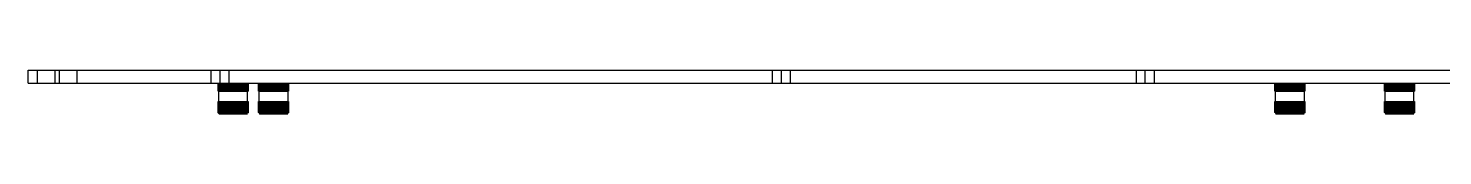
# Model space of a CAD drawing. Header units: millimetres. Extents: x 0 to 1189, y 0 to 841.
# Drawn here: x 379.4 to 540.7, y 615.2 to 620.2 of the extents above; entities that cross this region are included whole.
import ezdxf

# ---------------------------------------------------------------- set-up
doc = ezdxf.new("R2010")
doc.units = ezdxf.units.MM
doc.header["$LTSCALE"] = 65.395
doc.layers.get('0').update_dxf_attribs({"linetype": 'CONTINUOUS'})

msp = doc.modelspace()

# ---------------------------------------------------------------- linework, layer by layer
at = {"color": 7, "linetype": 'Continuous'}
for p, q in [((379.43, 618.7), (379.43, 620.2)), ((379.43, 620.2), (698.11, 620.2)), ((380.43, 620.2), (380.43, 618.7)), ((382.48, 618.7), (382.48, 620.2)), ((382.98, 618.7), (382.98, 620.2)), ((384.98, 620.2), (384.98, 618.7)), ((400.29, 618.7), (400.29, 620.2)), ((401.29, 618.7), (401.29, 620.2)), ((402.29, 620.2), (402.29, 618.7)), ((464.29, 618.7), (464.29, 620.2)), ((465.29, 620.2), (465.29, 618.7)), ((466.29, 620.2), (466.29, 618.7)), ((505.79, 618.7), (505.79, 620.2)), ((506.79, 618.7), (506.79, 620.2)), ((507.79, 620.2), (507.79, 618.7)), ((379.43, 618.7), (698.11, 618.7)), ((401.06, 617.8), (401.06, 618.7)), ((401.06, 617.8), (401.07, 617.8)), ((401.1, 617.8), (401.1, 618.7)), ((401.1, 617.8), (404.48, 617.8)), ((401.15, 615.35), (401.15, 618.7)), ((401.16, 618.7), (401.16, 617.8)), ((401.22, 617.8), (401.22, 618.7)), ((401.24, 618.7), (401.24, 617.8)), ((401.31, 617.8), (401.31, 618.7)), ((401.33, 618.7), (401.33, 617.8)), ((401.42, 617.8), (401.42, 618.7)), ((401.44, 618.7), (401.44, 617.8)), ((401.54, 617.8), (401.54, 618.7)), ((401.57, 618.7), (401.57, 617.8)), ((401.68, 617.8), (401.68, 618.7)), ((401.7, 618.7), (401.7, 617.8)), ((401.82, 617.8), (401.82, 618.7)), ((401.85, 618.7), (401.85, 617.8)), ((401.98, 617.8), (401.98, 618.7)), ((402.01, 618.7), (402.01, 617.8)), ((402.15, 617.8), (402.15, 618.7)), ((402.18, 618.7), (402.18, 617.8)), ((402.32, 617.8), (402.32, 618.7)), ((402.36, 618.7), (402.36, 617.8)), ((402.5, 617.8), (402.5, 618.7)), ((402.53, 618.7), (402.53, 617.8)), ((402.68, 617.8), (402.68, 618.7)), ((402.72, 618.7), (402.72, 617.8)), ((402.86, 617.8), (402.86, 618.7)), ((402.9, 618.7), (402.9, 617.8)), ((403.05, 617.8), (403.05, 618.7)), ((403.08, 618.7), (403.08, 617.8)), ((403.23, 617.8), (403.23, 618.7)), ((403.26, 618.7), (403.26, 617.8)), ((403.4, 617.8), (403.4, 618.7)), ((403.43, 618.7), (403.43, 617.8)), ((403.57, 617.8), (403.57, 618.7)), ((403.6, 618.7), (403.6, 617.8)), ((403.73, 617.8), (403.73, 618.7)), ((403.76, 618.7), (403.76, 617.8)), ((403.88, 617.8), (403.88, 618.7)), ((403.91, 618.7), (403.91, 617.8)), ((404.02, 617.8), (404.02, 618.7)), ((404.04, 618.7), (404.04, 617.8)), ((404.14, 617.8), (404.14, 618.7)), ((404.16, 618.7), (404.16, 617.8)), ((404.25, 617.8), (404.25, 618.7)), ((404.27, 618.7), (404.27, 617.8)), ((404.34, 617.8), (404.34, 618.7)), ((404.36, 618.7), (404.36, 617.8)), ((404.42, 617.8), (404.42, 618.7)), ((404.43, 615.35), (404.43, 618.7)), ((404.48, 617.8), (404.48, 618.7)), ((404.52, 617.8), (404.52, 618.7)), ((404.52, 617.8), (404.52, 617.8)), ((405.66, 617.8), (405.66, 618.7)), ((405.66, 617.8), (405.67, 617.8)), ((405.7, 617.8), (405.7, 618.7)), ((405.71, 617.8), (405.89, 617.8)), ((405.76, 615.35), (405.76, 618.7)), ((405.77, 618.7), (405.77, 617.8)), ((405.83, 617.8), (405.83, 618.7)), ((405.84, 618.7), (405.84, 617.8)), ((405.92, 617.8), (405.92, 618.7)), ((405.92, 617.8), (409.08, 617.8)), ((405.94, 618.7), (405.94, 617.8)), ((406.02, 617.8), (406.02, 618.7)), ((406.05, 618.7), (406.05, 617.8)), ((406.15, 617.8), (406.15, 618.7)), ((406.17, 618.7), (406.17, 617.8)), ((406.28, 617.8), (406.28, 618.7)), ((406.31, 618.7), (406.31, 617.8)), ((406.43, 617.8), (406.43, 618.7)), ((406.46, 618.7), (406.46, 617.8)), ((406.59, 617.8), (406.59, 618.7)), ((406.62, 618.7), (406.62, 617.8)), ((406.75, 617.8), (406.75, 618.7)), ((406.79, 618.7), (406.79, 617.8)), ((406.93, 617.8), (406.93, 618.7)), ((406.96, 618.7), (406.96, 617.8)), ((407.1, 617.8), (407.1, 618.7)), ((407.14, 618.7), (407.14, 617.8)), ((407.29, 617.8), (407.29, 618.7)), ((407.32, 618.7), (407.32, 617.8)), ((407.47, 617.8), (407.47, 618.7)), ((407.51, 618.7), (407.51, 617.8)), ((407.65, 617.8), (407.65, 618.7)), ((407.69, 618.7), (407.69, 617.8)), ((407.83, 617.8), (407.83, 618.7)), ((407.87, 618.7), (407.87, 617.8)), ((408.01, 617.8), (408.01, 618.7)), ((408.04, 618.7), (408.04, 617.8)), ((408.17, 617.8), (408.17, 618.7)), ((408.21, 618.7), (408.21, 617.8)), ((408.33, 617.8), (408.33, 618.7)), ((408.36, 618.7), (408.36, 617.8)), ((408.48, 617.8), (408.48, 618.7)), ((408.51, 618.7), (408.51, 617.8)), ((408.62, 617.8), (408.62, 618.7)), ((408.65, 618.7), (408.65, 617.8)), ((408.74, 617.8), (408.74, 618.7)), ((408.77, 618.7), (408.77, 617.8)), ((408.85, 617.8), (408.85, 618.7)), ((408.87, 618.7), (408.87, 617.8)), ((408.95, 617.8), (408.95, 618.7)), ((408.96, 618.7), (408.96, 617.8)), ((409.02, 617.8), (409.02, 618.7)), ((409.04, 615.35), (409.04, 618.7)), ((409.08, 617.8), (409.08, 618.7)), ((409.12, 617.8), (409.12, 618.7)), ((409.12, 617.8), (409.13, 617.8)), ((521.56, 617.8), (521.56, 618.7)), ((521.56, 617.8), (521.57, 617.8)), ((521.6, 617.8), (521.6, 618.7)), ((521.61, 617.8), (524.77, 617.8)), ((521.65, 615.35), (521.65, 618.7)), ((521.66, 618.7), (521.66, 617.8)), ((521.72, 617.8), (521.72, 618.7)), ((521.74, 618.7), (521.74, 617.8)), ((521.81, 617.8), (521.81, 618.7)), ((521.83, 618.7), (521.83, 617.8)), ((521.92, 617.8), (521.92, 618.7)), ((521.94, 618.7), (521.94, 617.8)), ((522.04, 617.8), (522.04, 618.7)), ((522.07, 618.7), (522.07, 617.8)), ((522.18, 617.8), (522.18, 618.7)), ((522.2, 618.7), (522.2, 617.8)), ((522.32, 617.8), (522.32, 618.7)), ((522.35, 618.7), (522.35, 617.8)), ((522.48, 617.8), (522.48, 618.7)), ((522.51, 618.7), (522.51, 617.8)), ((522.65, 617.8), (522.65, 618.7)), ((522.68, 618.7), (522.68, 617.8)), ((522.82, 617.8), (522.82, 618.7)), ((522.86, 618.7), (522.86, 617.8)), ((523, 617.8), (523, 618.7)), ((523.03, 618.7), (523.03, 617.8)), ((523.18, 617.8), (523.18, 618.7)), ((523.22, 618.7), (523.22, 617.8)), ((523.36, 617.8), (523.36, 618.7)), ((523.4, 618.7), (523.4, 617.8)), ((523.55, 617.8), (523.55, 618.7)), ((523.58, 618.7), (523.58, 617.8)), ((523.73, 617.8), (523.73, 618.7)), ((523.76, 618.7), (523.76, 617.8)), ((523.9, 617.8), (523.9, 618.7)), ((523.93, 618.7), (523.93, 617.8)), ((524.07, 617.8), (524.07, 618.7)), ((524.1, 618.7), (524.1, 617.8)), ((524.23, 617.8), (524.23, 618.7)), ((524.26, 618.7), (524.26, 617.8)), ((524.28, 618.7), (524.28, 618.39)), ((524.38, 617.8), (524.38, 618.7)), ((524.41, 618.7), (524.41, 617.8)), ((524.52, 617.8), (524.52, 618.7)), ((524.54, 618.7), (524.54, 617.8)), ((524.64, 617.8), (524.64, 618.7)), ((524.66, 618.7), (524.66, 617.8)), ((524.75, 617.8), (524.75, 618.7)), ((524.77, 618.7), (524.77, 617.8)), ((524.79, 617.8), (524.98, 617.8)), ((524.84, 617.8), (524.84, 618.7)), ((524.86, 618.7), (524.86, 617.8)), ((524.92, 617.8), (524.92, 618.7)), ((524.93, 615.35), (524.93, 618.7)), ((524.98, 617.8), (524.98, 618.7)), ((525.02, 617.8), (525.02, 618.7)), ((525.02, 617.8), (525.02, 617.8)), ((534.06, 617.8), (534.06, 618.7)), ((534.06, 617.8), (534.07, 617.8)), ((534.1, 617.8), (534.1, 618.7)), ((534.11, 617.8), (534.29, 617.8)), ((534.15, 615.35), (534.15, 618.7)), ((534.16, 618.7), (534.16, 617.8)), ((534.22, 617.8), (534.22, 618.7)), ((534.24, 618.7), (534.24, 617.8)), ((534.31, 617.8), (534.31, 618.7)), ((534.31, 617.8), (537.48, 617.8)), ((534.33, 618.7), (534.33, 617.8)), ((534.42, 617.8), (534.42, 618.7)), ((534.44, 618.7), (534.44, 617.8)), ((534.54, 617.8), (534.54, 618.7)), ((534.57, 618.7), (534.57, 617.8)), ((534.68, 617.8), (534.68, 618.7)), ((534.7, 618.7), (534.7, 617.8)), ((534.82, 617.8), (534.82, 618.7)), ((534.85, 618.7), (534.85, 617.8)), ((534.98, 617.8), (534.98, 618.7)), ((535.01, 618.7), (535.01, 617.8)), ((535.15, 617.8), (535.15, 618.7)), ((535.18, 618.7), (535.18, 617.8)), ((535.32, 617.8), (535.32, 618.7)), ((535.36, 618.7), (535.36, 617.8)), ((535.5, 617.8), (535.5, 618.7)), ((535.53, 618.7), (535.53, 617.8)), ((535.68, 617.8), (535.68, 618.7)), ((535.72, 618.7), (535.72, 617.8)), ((535.86, 617.8), (535.86, 618.7)), ((535.9, 618.7), (535.9, 617.8)), ((536.05, 617.8), (536.05, 618.7)), ((536.08, 618.7), (536.08, 617.8)), ((536.23, 617.8), (536.23, 618.7)), ((536.26, 618.7), (536.26, 617.8)), ((536.4, 617.8), (536.4, 618.7)), ((536.43, 618.7), (536.43, 617.8)), ((536.57, 617.8), (536.57, 618.7)), ((536.6, 618.7), (536.6, 617.8)), ((536.73, 617.8), (536.73, 618.7)), ((536.76, 618.7), (536.76, 617.8)), ((536.88, 617.8), (536.88, 618.7)), ((536.91, 618.7), (536.91, 617.8)), ((537.02, 617.8), (537.02, 618.7)), ((537.04, 618.7), (537.04, 617.8)), ((537.14, 617.8), (537.14, 618.7)), ((537.16, 618.7), (537.16, 617.8)), ((537.25, 617.8), (537.25, 618.7)), ((537.27, 618.7), (537.27, 617.8)), ((537.34, 617.8), (537.34, 618.7)), ((537.36, 618.7), (537.36, 617.8)), ((537.42, 617.8), (537.42, 618.7)), ((537.43, 615.35), (537.43, 618.7)), ((537.48, 617.8), (537.48, 618.7)), ((537.52, 617.8), (537.52, 618.7)), ((537.52, 617.8), (537.52, 617.8)), ((401.06, 615.35), (401.06, 616.6)), ((401.07, 616.6), (401.06, 616.6)), ((401.1, 615.35), (401.1, 616.6)), ((401.1, 616.6), (404.36, 616.6)), ((401.16, 616.6), (401.16, 615.35)), ((401.22, 615.35), (401.22, 616.6)), ((401.24, 616.6), (401.24, 615.35)), ((401.31, 615.35), (401.31, 616.6)), ((401.33, 616.6), (401.33, 615.35)), ((401.42, 615.35), (401.42, 616.6)), ((401.44, 616.6), (401.44, 615.35)), ((401.54, 615.35), (401.54, 616.6)), ((401.57, 616.6), (401.57, 615.35)), ((401.68, 615.35), (401.68, 616.6)), ((401.7, 616.6), (401.7, 615.35)), ((401.82, 615.35), (401.82, 616.6)), ((401.85, 616.6), (401.85, 615.35)), ((401.98, 615.35), (401.98, 616.6)), ((402.01, 616.6), (402.01, 615.35)), ((402.15, 615.35), (402.15, 616.6)), ((402.18, 616.6), (402.18, 615.35)), ((402.32, 615.35), (402.32, 616.6)), ((402.36, 616.6), (402.36, 615.35)), ((402.5, 615.35), (402.5, 616.6)), ((402.53, 616.6), (402.53, 615.35)), ((402.68, 615.35), (402.68, 616.6)), ((402.72, 616.6), (402.72, 615.35)), ((402.86, 615.35), (402.86, 616.6)), ((402.9, 616.6), (402.9, 615.35)), ((403.05, 615.35), (403.05, 616.6)), ((403.08, 616.6), (403.08, 615.35)), ((403.23, 615.35), (403.23, 616.6)), ((403.26, 616.6), (403.26, 615.35)), ((403.4, 615.35), (403.4, 616.6)), ((403.43, 616.6), (403.43, 615.35)), ((403.57, 615.35), (403.57, 616.6)), ((403.6, 616.6), (403.6, 615.35)), ((403.73, 615.35), (403.73, 616.6)), ((403.76, 616.6), (403.76, 615.35)), ((403.88, 615.35), (403.88, 616.6)), ((403.91, 616.6), (403.91, 615.35)), ((404.02, 615.35), (404.02, 616.6)), ((404.04, 616.6), (404.04, 615.35)), ((404.14, 615.35), (404.14, 616.6)), ((404.16, 616.6), (404.16, 615.35)), ((404.25, 615.35), (404.25, 616.6)), ((404.27, 616.6), (404.27, 615.35)), ((404.34, 615.35), (404.34, 616.6)), ((404.36, 616.6), (404.36, 615.35)), ((404.37, 616.6), (404.48, 616.6)), ((404.42, 615.35), (404.42, 616.6)), ((404.48, 615.35), (404.48, 616.6)), ((404.52, 615.35), (404.52, 616.6)), ((404.52, 616.6), (404.52, 616.6)), ((405.66, 615.35), (405.66, 616.6)), ((405.67, 616.6), (405.66, 616.6)), ((405.7, 615.35), (405.7, 616.6)), ((405.7, 616.6), (409.08, 616.6)), ((405.77, 616.6), (405.77, 615.35)), ((405.83, 615.35), (405.83, 616.6)), ((405.84, 616.6), (405.84, 615.35)), ((405.92, 615.35), (405.92, 616.6)), ((405.94, 616.6), (405.94, 615.35)), ((406.02, 615.35), (406.02, 616.6)), ((406.05, 616.6), (406.05, 615.35)), ((406.15, 615.35), (406.15, 616.6)), ((406.17, 616.6), (406.17, 615.35)), ((406.28, 615.35), (406.28, 616.6)), ((406.31, 616.6), (406.31, 615.35)), ((406.43, 615.35), (406.43, 616.6)), ((406.46, 616.6), (406.46, 615.35)), ((406.59, 615.35), (406.59, 616.6)), ((406.62, 616.6), (406.62, 615.35)), ((406.75, 615.35), (406.75, 616.6)), ((406.79, 616.6), (406.79, 615.35)), ((406.93, 615.35), (406.93, 616.6)), ((406.96, 616.6), (406.96, 615.35)), ((407.1, 615.35), (407.1, 616.6)), ((407.14, 616.6), (407.14, 615.35)), ((407.29, 615.35), (407.29, 616.6)), ((407.32, 616.6), (407.32, 615.35)), ((407.47, 615.35), (407.47, 616.6)), ((407.51, 616.6), (407.51, 615.35)), ((407.65, 615.35), (407.65, 616.6)), ((407.69, 616.6), (407.69, 615.35)), ((407.83, 615.35), (407.83, 616.6)), ((407.87, 616.6), (407.87, 615.35)), ((408.01, 615.35), (408.01, 616.6)), ((408.04, 616.6), (408.04, 615.35)), ((408.17, 615.35), (408.17, 616.6)), ((408.21, 616.6), (408.21, 615.35)), ((408.33, 615.35), (408.33, 616.6)), ((408.36, 616.6), (408.36, 615.35)), ((408.48, 615.35), (408.48, 616.6)), ((408.51, 616.6), (408.51, 615.35)), ((408.62, 615.35), (408.62, 616.6)), ((408.65, 616.6), (408.65, 615.35)), ((408.74, 615.35), (408.74, 616.6)), ((408.77, 616.6), (408.77, 615.35)), ((408.85, 615.35), (408.85, 616.6)), ((408.87, 616.6), (408.87, 615.35)), ((408.95, 615.35), (408.95, 616.6)), ((408.96, 616.6), (408.96, 615.35)), ((409.02, 615.35), (409.02, 616.6)), ((409.08, 615.35), (409.08, 616.6)), ((409.12, 615.35), (409.12, 616.6)), ((409.13, 616.6), (409.12, 616.6)), ((521.56, 615.35), (521.56, 616.6)), ((521.57, 616.6), (521.56, 616.6)), ((521.6, 615.35), (521.6, 616.6)), ((521.6, 616.6), (524.98, 616.6)), ((521.66, 616.6), (521.66, 615.35)), ((521.72, 615.35), (521.72, 616.6)), ((521.74, 616.6), (521.74, 615.35)), ((521.81, 615.35), (521.81, 616.6)), ((521.83, 616.6), (521.83, 615.35)), ((521.92, 615.35), (521.92, 616.6)), ((521.94, 616.6), (521.94, 615.35)), ((522.04, 615.35), (522.04, 616.6)), ((522.07, 616.6), (522.07, 615.35)), ((522.18, 615.35), (522.18, 616.6)), ((522.2, 616.6), (522.2, 615.35)), ((522.32, 615.35), (522.32, 616.6)), ((522.35, 616.6), (522.35, 615.35)), ((522.48, 615.35), (522.48, 616.6)), ((522.51, 616.6), (522.51, 615.35)), ((522.65, 615.35), (522.65, 616.6)), ((522.68, 616.6), (522.68, 615.35)), ((522.82, 615.35), (522.82, 616.6)), ((522.86, 616.6), (522.86, 615.35)), ((523, 615.35), (523, 616.6)), ((523.03, 616.6), (523.03, 615.35)), ((523.18, 615.35), (523.18, 616.6)), ((523.22, 616.6), (523.22, 615.35)), ((523.36, 615.35), (523.36, 616.6)), ((523.4, 616.6), (523.4, 615.35)), ((523.55, 615.35), (523.55, 616.6)), ((523.58, 616.6), (523.58, 615.35)), ((523.73, 615.35), (523.73, 616.6)), ((523.76, 616.6), (523.76, 615.35)), ((523.9, 615.35), (523.9, 616.6)), ((523.93, 616.6), (523.93, 615.35)), ((524.07, 615.35), (524.07, 616.6)), ((524.1, 616.6), (524.1, 615.35)), ((524.23, 615.35), (524.23, 616.6)), ((524.26, 616.6), (524.26, 615.35)), ((524.38, 615.35), (524.38, 616.6)), ((524.41, 616.6), (524.41, 615.35)), ((524.52, 615.35), (524.52, 616.6)), ((524.54, 616.6), (524.54, 615.35)), ((524.64, 615.35), (524.64, 616.6)), ((524.66, 616.6), (524.66, 615.35)), ((524.75, 615.35), (524.75, 616.6)), ((524.77, 616.6), (524.77, 615.35)), ((524.84, 615.35), (524.84, 616.6)), ((524.86, 616.6), (524.86, 615.35)), ((524.92, 615.35), (524.92, 616.6)), ((524.98, 615.35), (524.98, 616.6)), ((525.02, 615.35), (525.02, 616.6)), ((525.02, 616.6), (525.02, 616.6)), ((534.06, 615.35), (534.06, 616.6)), ((534.07, 616.6), (534.06, 616.6)), ((534.1, 615.35), (534.1, 616.6)), ((534.1, 616.6), (537.48, 616.6)), ((534.16, 616.6), (534.16, 615.35)), ((534.22, 615.35), (534.22, 616.6)), ((534.24, 616.6), (534.24, 615.35)), ((534.31, 615.35), (534.31, 616.6)), ((534.33, 616.6), (534.33, 615.35)), ((534.42, 615.35), (534.42, 616.6)), ((534.44, 616.6), (534.44, 615.35)), ((534.54, 615.35), (534.54, 616.6)), ((534.57, 616.6), (534.57, 615.35)), ((534.68, 615.35), (534.68, 616.6)), ((534.7, 616.6), (534.7, 615.35)), ((534.82, 615.35), (534.82, 616.6)), ((534.85, 616.6), (534.85, 615.35)), ((534.98, 615.35), (534.98, 616.6)), ((535.01, 616.6), (535.01, 615.35)), ((535.15, 615.35), (535.15, 616.6)), ((535.18, 616.6), (535.18, 615.35)), ((535.32, 615.35), (535.32, 616.6)), ((535.36, 616.6), (535.36, 615.35)), ((535.5, 615.35), (535.5, 616.6)), ((535.53, 616.6), (535.53, 615.35)), ((535.68, 615.35), (535.68, 616.6)), ((535.72, 616.6), (535.72, 615.35)), ((535.86, 615.35), (535.86, 616.6)), ((535.9, 616.6), (535.9, 615.35)), ((536.05, 615.35), (536.05, 616.6)), ((536.08, 616.6), (536.08, 615.35)), ((536.23, 615.35), (536.23, 616.6)), ((536.26, 616.6), (536.26, 615.35)), ((536.4, 615.35), (536.4, 616.6)), ((536.43, 616.6), (536.43, 615.35)), ((536.57, 615.35), (536.57, 616.6)), ((536.6, 616.6), (536.6, 615.35)), ((536.73, 615.35), (536.73, 616.6)), ((536.76, 616.6), (536.76, 615.35)), ((536.88, 615.35), (536.88, 616.6)), ((536.91, 616.6), (536.91, 615.35)), ((537.02, 615.35), (537.02, 616.6)), ((537.04, 616.6), (537.04, 615.35)), ((537.14, 615.35), (537.14, 616.6)), ((537.16, 616.6), (537.16, 615.35)), ((537.25, 615.35), (537.25, 616.6)), ((537.27, 616.6), (537.27, 615.35)), ((537.34, 615.35), (537.34, 616.6)), ((537.36, 616.6), (537.36, 615.35)), ((537.42, 615.35), (537.42, 616.6)), ((537.48, 615.35), (537.48, 616.6)), ((537.52, 615.35), (537.52, 616.6)), ((537.52, 616.6), (537.52, 616.6)), ((401.06, 615.35), (401.07, 615.35)), ((401.1, 615.35), (401.11, 615.35)), ((401.19, 615.2), (401.13, 615.26)), ((401.15, 615.35), (401.16, 615.35)), ((401.19, 615.2), (404.39, 615.2)), ((401.22, 615.35), (401.24, 615.35)), ((401.31, 615.35), (401.33, 615.35)), ((401.42, 615.35), (401.44, 615.35)), ((401.54, 615.35), (401.57, 615.35)), ((401.54, 615.32), (401.54, 615.35)), ((401.67, 615.32), (401.68, 615.35)), ((401.67, 615.35), (401.67, 615.27)), ((401.68, 615.35), (401.7, 615.35)), ((401.81, 615.35), (401.81, 615.27)), ((401.82, 615.35), (401.85, 615.35)), ((401.98, 615.35), (402.01, 615.35)), ((402.15, 615.35), (402.18, 615.35)), ((402.32, 615.35), (402.36, 615.35)), ((402.5, 615.35), (402.53, 615.35)), ((402.68, 615.35), (402.72, 615.35)), ((402.86, 615.35), (402.9, 615.35)), ((403.05, 615.35), (403.08, 615.35)), ((403.23, 615.35), (403.26, 615.35)), ((403.4, 615.35), (403.43, 615.35)), ((403.57, 615.35), (403.6, 615.35)), ((403.73, 615.35), (403.76, 615.35)), ((403.78, 615.35), (403.78, 615.27)), ((403.88, 615.35), (403.91, 615.35)), ((403.91, 615.35), (403.91, 615.3)), ((403.91, 615.35), (403.91, 615.27)), ((403.91, 615.3), (403.91, 615.27)), ((404.02, 615.35), (404.04, 615.35)), ((404.04, 615.35), (404.04, 615.3)), ((404.04, 615.3), (404.04, 615.27)), ((404.14, 615.35), (404.16, 615.35)), ((404.25, 615.35), (404.27, 615.35)), ((404.34, 615.35), (404.36, 615.35)), ((404.39, 615.2), (404.42, 615.23)), ((404.42, 615.35), (404.43, 615.35)), ((404.48, 615.35), (404.49, 615.35)), ((404.52, 615.35), (404.52, 615.35)), ((405.66, 615.35), (405.67, 615.35)), ((405.7, 615.35), (405.71, 615.35)), ((405.8, 615.2), (405.74, 615.26)), ((405.76, 615.35), (405.77, 615.35)), ((405.8, 615.2), (409, 615.2)), ((405.83, 615.35), (405.84, 615.35)), ((405.92, 615.35), (405.94, 615.35)), ((406.02, 615.35), (406.05, 615.35)), ((406.15, 615.35), (406.17, 615.35)), ((406.15, 615.32), (406.15, 615.35)), ((406.27, 615.35), (406.27, 615.27)), ((406.28, 615.35), (406.31, 615.35)), ((406.28, 615.32), (406.28, 615.35)), ((406.41, 615.35), (406.41, 615.27)), ((406.43, 615.35), (406.46, 615.35)), ((406.59, 615.35), (406.62, 615.35)), ((406.75, 615.35), (406.79, 615.35)), ((406.93, 615.35), (406.96, 615.35)), ((407.1, 615.35), (407.14, 615.35)), ((407.29, 615.35), (407.32, 615.35)), ((407.47, 615.35), (407.51, 615.35)), ((407.65, 615.35), (407.69, 615.35)), ((407.83, 615.35), (407.87, 615.35)), ((408.01, 615.35), (408.04, 615.35)), ((408.17, 615.35), (408.21, 615.35)), ((408.33, 615.35), (408.36, 615.35)), ((408.38, 615.35), (408.38, 615.27)), ((408.48, 615.35), (408.51, 615.35)), ((408.51, 615.35), (408.51, 615.3)), ((408.51, 615.3), (408.52, 615.27)), ((408.52, 615.35), (408.52, 615.27)), ((408.62, 615.35), (408.65, 615.35)), ((408.65, 615.35), (408.64, 615.3)), ((408.64, 615.3), (408.64, 615.27)), ((408.74, 615.35), (408.77, 615.35)), ((408.85, 615.35), (408.87, 615.35)), ((408.95, 615.35), (408.96, 615.35)), ((409, 615.2), (409.03, 615.23)), ((409.02, 615.35), (409.04, 615.35)), ((409.08, 615.35), (409.09, 615.35)), ((409.12, 615.35), (409.13, 615.35)), ((521.56, 615.35), (521.57, 615.35)), ((521.6, 615.35), (521.61, 615.35)), ((521.69, 615.2), (521.63, 615.26)), ((521.65, 615.35), (521.66, 615.35)), ((521.69, 615.2), (524.89, 615.2)), ((521.72, 615.35), (521.74, 615.35)), ((521.81, 615.35), (521.83, 615.35)), ((521.92, 615.35), (521.94, 615.35)), ((522.04, 615.35), (522.07, 615.35)), ((522.04, 615.32), (522.04, 615.35)), ((522.17, 615.35), (522.17, 615.27)), ((522.17, 615.32), (522.18, 615.35)), ((522.18, 615.35), (522.2, 615.35)), ((522.31, 615.35), (522.31, 615.27)), ((522.32, 615.35), (522.35, 615.35)), ((522.48, 615.35), (522.51, 615.35)), ((522.65, 615.35), (522.68, 615.35)), ((522.82, 615.35), (522.86, 615.35)), ((523, 615.35), (523.03, 615.35)), ((523.18, 615.35), (523.22, 615.35)), ((523.36, 615.35), (523.4, 615.35)), ((523.55, 615.35), (523.58, 615.35)), ((523.73, 615.35), (523.76, 615.35)), ((523.9, 615.35), (523.93, 615.35)), ((524.07, 615.35), (524.1, 615.35)), ((524.23, 615.35), (524.26, 615.35)), ((524.28, 615.35), (524.28, 615.27)), ((524.38, 615.35), (524.41, 615.35)), ((524.41, 615.35), (524.41, 615.27)), ((524.41, 615.35), (524.41, 615.3)), ((524.41, 615.3), (524.41, 615.27)), ((524.52, 615.35), (524.54, 615.35)), ((524.54, 615.35), (524.54, 615.3)), ((524.54, 615.3), (524.54, 615.27)), ((524.64, 615.35), (524.66, 615.35)), ((524.75, 615.35), (524.77, 615.35)), ((524.84, 615.35), (524.86, 615.35)), ((524.89, 615.2), (524.92, 615.23)), ((524.92, 615.35), (524.93, 615.35)), ((524.98, 615.35), (524.99, 615.35)), ((525.02, 615.35), (525.02, 615.35)), ((534.06, 615.35), (534.07, 615.35)), ((534.1, 615.35), (534.11, 615.35)), ((534.19, 615.2), (534.13, 615.26)), ((534.15, 615.35), (534.16, 615.35)), ((534.19, 615.2), (537.39, 615.2)), ((534.22, 615.35), (534.24, 615.35)), ((534.31, 615.35), (534.33, 615.35)), ((534.42, 615.35), (534.44, 615.35)), ((534.54, 615.35), (534.57, 615.35)), ((534.54, 615.32), (534.54, 615.35)), ((534.67, 615.35), (534.67, 615.27)), ((534.67, 615.32), (534.68, 615.35)), ((534.68, 615.35), (534.7, 615.35)), ((534.81, 615.35), (534.81, 615.27)), ((534.82, 615.35), (534.85, 615.35)), ((534.98, 615.35), (535.01, 615.35)), ((535.15, 615.35), (535.18, 615.35)), ((535.32, 615.35), (535.36, 615.35)), ((535.5, 615.35), (535.53, 615.35)), ((535.68, 615.35), (535.72, 615.35)), ((535.86, 615.35), (535.9, 615.35)), ((536.05, 615.35), (536.08, 615.35)), ((536.23, 615.35), (536.26, 615.35)), ((536.4, 615.35), (536.43, 615.35)), ((536.57, 615.35), (536.6, 615.35)), ((536.73, 615.35), (536.76, 615.35)), ((536.78, 615.35), (536.78, 615.27)), ((536.88, 615.35), (536.91, 615.35)), ((536.91, 615.35), (536.91, 615.27)), ((536.91, 615.35), (536.91, 615.3)), ((536.91, 615.3), (536.91, 615.27)), ((537.02, 615.35), (537.04, 615.35)), ((537.04, 615.35), (537.04, 615.3)), ((537.04, 615.3), (537.04, 615.27)), ((537.14, 615.35), (537.16, 615.35)), ((537.25, 615.35), (537.27, 615.35)), ((537.34, 615.35), (537.36, 615.35)), ((537.39, 615.2), (537.42, 615.23)), ((537.42, 615.35), (537.43, 615.35)), ((537.48, 615.35), (537.49, 615.35)), ((537.52, 615.35), (537.52, 615.35))]:
    msp.add_line(p, q, dxfattribs=at)
for centre, radius, start, end in [((274.07, 618.49), 127.74, 359.8827, 0.0924), ((278.67, 618.49), 127.74, 359.8827, 0.0924), ((407.05, 618.49), 127.75, 359.8828, 0.0924), ((405.1, 618.81), 5.32, 220.5231, 220.8809), ((405.27, 618.44), 5.19, 216.4924, 216.8391), ((405.08, 620.15), 6.23, 230.428, 231.1579), ((405.61, 618.1), 5.24, 211.6593, 211.9836), ((405.18, 620.44), 6.48, 231.7351, 232.4575), ((405.17, 617.82), 4.72, 211.9767, 212.6925), ((404.75, 619.75), 5.71, 231.1625, 231.561), ((406.28, 617.81), 5.62, 205.9545, 206.2405), ((404.85, 620.01), 5.95, 232.4619, 232.8559), ((405.29, 620.66), 6.68, 232.6802, 233.3961), ((405.75, 617.55), 5.04, 206.2341, 206.8675), ((407.66, 617.58), 6.73, 199.3685, 199.5961), ((404.96, 620.23), 6.14, 233.4005, 233.7908), ((407.23, 617.43), 6.27, 199.5974, 199.8401), ((405.41, 620.82), 6.82, 233.2939, 234.0052), ((406.74, 617.25), 5.75, 199.8378, 200.1009), ((405.08, 620.37), 6.27, 234.0095, 234.3971), ((411.17, 617.42), 9.97, 191.9955, 192.1435), ((410.08, 617.19), 8.86, 192.1399, 192.4698), ((405.67, 621.08), 7.12, 233.5997, 233.9429), ((405.41, 620.73), 6.68, 233.9463, 234.3121), ((405.21, 620.45), 6.34, 234.3091, 234.6954), ((426.36, 617.11), 24.88, 184.1162, 184.2312), ((405.79, 621.08), 7.12, 233.5997, 233.9429), ((405.53, 620.73), 6.68, 233.9463, 234.3121), ((405.33, 620.45), 6.34, 234.3091, 234.6954), ((376.85, 617.11), 24.88, 355.7688, 355.8838), ((405.91, 621), 7.04, 233.2978, 233.6421), ((405.66, 620.65), 6.61, 233.6454, 234.0125), ((405.46, 620.37), 6.27, 234.0095, 234.3971), ((393.16, 617.19), 8.86, 347.5302, 347.8601), ((392.07, 617.42), 9.97, 347.8565, 348.0045), ((406.04, 620.84), 6.9, 232.6842, 233.0306), ((405.68, 620.36), 6.3, 233.0274, 233.7872), ((396.11, 617.41), 6.22, 339.9108, 340.6442), ((405.91, 620.29), 6.29, 231.7258, 232.8421), ((397.45, 617.63), 5.22, 333.1414, 334.0607), ((406.03, 620.01), 6.05, 230.4184, 231.5468), ((398.16, 617.91), 4.88, 327.3171, 328.3571), ((406.17, 619.69), 5.77, 228.7061, 229.8468), ((398.6, 618.23), 4.85, 322.4148, 323.5243), ((406.31, 619.33), 5.49, 226.5326, 227.6831), ((399, 618.49), 4.84, 318.3408, 319.1259), ((398.64, 618.81), 5.32, 319.1191, 319.4769), ((406.48, 618.96), 5.22, 223.8274, 224.9808), ((399.21, 618.85), 5.06, 315.0095, 315.8012), ((398.86, 619.19), 5.55, 315.7945, 316.1562), ((406.82, 618.7), 5.16, 220.5171, 221.2546), ((406.46, 618.38), 4.68, 221.2598, 221.6652), ((399.38, 619.22), 5.33, 312.3075, 313.0967), ((399.04, 619.58), 5.83, 313.0903, 313.4515), ((407.12, 618.34), 5.02, 216.4864, 217.2016), ((406.73, 618.04), 4.54, 217.2069, 217.6011), ((399.42, 619.69), 5.77, 310.1528, 311.2935), ((407.42, 617.91), 4.88, 211.6426, 212.6826), ((399.55, 620.01), 6.05, 308.4528, 309.5812), ((408.13, 617.63), 5.22, 205.939, 206.8583), ((399.67, 620.29), 6.29, 307.1575, 308.2738), ((409.47, 617.41), 6.22, 199.3556, 200.0889), ((399.79, 620.51), 6.49, 306.2224, 307.3286), ((412.76, 617.26), 9.2, 191.9868, 192.4646), ((399.92, 620.66), 6.63, 305.6158, 306.7148), ((400.04, 620.74), 6.7, 305.3175, 306.4127), ((400.27, 620.6), 6.52, 305.3095, 306.0597), ((399.94, 621.05), 7.08, 306.0541, 306.3992), ((394.78, 617.34), 9.59, 347.7009, 348.0076), ((400.39, 620.52), 6.45, 305.6078, 306.3606), ((395.85, 617.11), 8.5, 347.5271, 347.6983), ((400.06, 620.96), 7, 306.355, 306.7012), ((400.51, 620.37), 6.32, 306.2143, 306.9721), ((398.83, 617.26), 5.77, 339.8988, 340.161), ((398.15, 617.5), 6.48, 340.165, 340.6361), ((400.18, 620.81), 6.86, 306.9664, 307.3148), ((400.62, 620.16), 6.12, 307.1492, 307.9142), ((399.99, 617.47), 4.85, 333.127, 333.455), ((399.48, 617.72), 5.42, 333.4597, 334.0509), ((400.72, 619.88), 5.88, 308.4443, 309.2177), ((400.55, 617.73), 4.55, 327.3015, 327.6718), ((400.29, 620.58), 6.66, 307.9083, 308.2597), ((400.12, 618.01), 5.06, 327.6769, 328.3466), ((400.45, 618.34), 5.02, 322.7984, 323.5136), ((400.4, 620.29), 6.41, 309.2117, 309.5667), ((400.6, 618.7), 5.16, 318.7454, 319.4829), ((409.71, 618.81), 5.32, 220.5231, 220.8809), ((409.87, 618.44), 5.19, 216.4924, 216.8391), ((409.68, 620.15), 6.23, 230.428, 231.1579), ((410.21, 618.1), 5.24, 211.6593, 211.9836), ((409.78, 620.44), 6.48, 231.7351, 232.4575), ((409.77, 617.82), 4.72, 211.9767, 212.6925), ((409.35, 619.75), 5.71, 231.1625, 231.561), ((410.88, 617.81), 5.62, 205.9545, 206.2405), ((409.46, 620.01), 5.95, 232.4619, 232.8559), ((409.9, 620.66), 6.68, 232.6802, 233.3961), ((410.36, 617.55), 5.04, 206.2341, 206.8675), ((409.57, 620.23), 6.14, 233.4005, 233.7908), ((412.26, 617.58), 6.73, 199.3685, 199.5961), ((411.84, 617.43), 6.27, 199.5974, 199.8401), ((410.01, 620.82), 6.82, 233.2939, 234.0052), ((411.34, 617.25), 5.75, 199.8378, 200.1009), ((409.69, 620.37), 6.27, 234.0095, 234.3971), ((415.78, 617.42), 9.97, 191.9955, 192.1435), ((414.69, 617.19), 8.86, 192.1399, 192.4698), ((410.27, 621.08), 7.12, 233.5997, 233.9429), ((410.01, 620.73), 6.68, 233.9463, 234.3121), ((409.81, 620.45), 6.34, 234.3091, 234.6954), ((430.97, 617.11), 24.88, 184.1162, 184.2312), ((410.39, 621.08), 7.12, 233.5997, 233.9429), ((410.14, 620.73), 6.68, 233.9463, 234.3121), ((409.94, 620.45), 6.34, 234.3091, 234.6954), ((381.46, 617.11), 24.88, 355.7688, 355.8838), ((410.52, 621), 7.04, 233.2978, 233.6421), ((410.26, 620.65), 6.61, 233.6454, 234.0125), ((410.06, 620.37), 6.27, 234.0095, 234.3971), ((397.76, 617.19), 8.86, 347.5302, 347.8601), ((396.67, 617.42), 9.97, 347.8565, 348.0045), ((410.64, 620.84), 6.9, 232.6842, 233.0306), ((410.28, 620.36), 6.3, 233.0274, 233.7872), ((400.71, 617.41), 6.22, 339.9108, 340.6442), ((410.52, 620.29), 6.29, 231.7258, 232.8421), ((402.06, 617.63), 5.22, 333.1414, 334.0607), ((410.64, 620.01), 6.05, 230.4184, 231.5468), ((402.77, 617.91), 4.88, 327.3171, 328.3571), ((410.77, 619.69), 5.77, 228.7061, 229.8468), ((403.2, 618.23), 4.85, 322.4148, 323.5243), ((410.92, 619.33), 5.49, 226.5326, 227.6831), ((403.61, 618.49), 4.84, 318.3408, 319.1259), ((403.24, 618.81), 5.32, 319.1191, 319.4769), ((411.08, 618.96), 5.22, 223.8274, 224.9808), ((403.82, 618.85), 5.06, 315.0095, 315.8012), ((403.47, 619.19), 5.55, 315.7945, 316.1562), ((411.43, 618.7), 5.16, 220.5171, 221.2546), ((411.07, 618.38), 4.68, 221.2598, 221.6652), ((403.98, 619.22), 5.33, 312.3075, 313.0967), ((403.64, 619.58), 5.83, 313.0903, 313.4515), ((411.73, 618.34), 5.02, 216.4864, 217.2016), ((411.34, 618.04), 4.54, 217.2069, 217.6011), ((404.02, 619.69), 5.77, 310.1528, 311.2935), ((412.02, 617.91), 4.88, 211.6426, 212.6826), ((404.15, 620.01), 6.05, 308.4528, 309.5812), ((412.73, 617.63), 5.22, 205.939, 206.8583), ((404.28, 620.29), 6.29, 307.1575, 308.2738), ((414.08, 617.41), 6.22, 199.3556, 200.0889), ((404.4, 620.51), 6.49, 306.2224, 307.3286), ((417.36, 617.26), 9.2, 191.9868, 192.4646), ((404.52, 620.66), 6.63, 305.6158, 306.7148), ((404.64, 620.74), 6.7, 305.3175, 306.4127), ((404.87, 620.6), 6.52, 305.3095, 306.0597), ((404.54, 621.05), 7.08, 306.0541, 306.3992), ((404.99, 620.52), 6.45, 305.6078, 306.3606), ((400.45, 617.11), 8.5, 347.5271, 347.6983), ((399.38, 617.34), 9.59, 347.7009, 348.0076), ((404.67, 620.96), 7, 306.355, 306.7012), ((405.11, 620.37), 6.32, 306.2143, 306.9721), ((403.43, 617.26), 5.77, 339.8988, 340.161), ((402.76, 617.5), 6.48, 340.165, 340.6361), ((404.79, 620.81), 6.86, 306.9664, 307.3148), ((405.23, 620.16), 6.12, 307.1492, 307.9142), ((404.6, 617.47), 4.85, 333.127, 333.455), ((404.09, 617.72), 5.42, 333.4597, 334.0509), ((404.9, 620.58), 6.66, 307.9083, 308.2597), ((405.33, 619.88), 5.88, 308.4443, 309.2177), ((405.16, 617.73), 4.55, 327.3015, 327.6718), ((404.73, 618.01), 5.06, 327.6769, 328.3466), ((405.05, 618.34), 5.02, 322.7984, 323.5136), ((405, 620.29), 6.41, 309.2117, 309.5667), ((405.21, 618.7), 5.16, 318.7454, 319.4829), ((525.6, 618.81), 5.32, 220.5231, 220.8809), ((525.77, 618.44), 5.19, 216.4924, 216.8391), ((525.58, 620.15), 6.23, 230.428, 231.1579), ((526.11, 618.1), 5.24, 211.6593, 211.9836), ((525.68, 620.44), 6.48, 231.7351, 232.4575), ((525.67, 617.82), 4.72, 211.9767, 212.6925), ((525.25, 619.75), 5.71, 231.1625, 231.561), ((526.78, 617.81), 5.62, 205.9545, 206.2405), ((525.35, 620.01), 5.95, 232.4619, 232.8559), ((525.79, 620.66), 6.68, 232.6802, 233.3961), ((526.25, 617.55), 5.04, 206.2341, 206.8675), ((528.16, 617.58), 6.73, 199.3685, 199.5961), ((525.46, 620.23), 6.14, 233.4005, 233.7908), ((527.73, 617.43), 6.27, 199.5974, 199.8401), ((525.91, 620.82), 6.82, 233.2939, 234.0052), ((527.24, 617.25), 5.75, 199.8378, 200.1009), ((525.58, 620.37), 6.27, 234.0095, 234.3971), ((531.67, 617.42), 9.97, 191.9955, 192.1435), ((530.58, 617.19), 8.86, 192.1399, 192.4698), ((526.17, 621.08), 7.12, 233.5997, 233.9429), ((525.91, 620.73), 6.68, 233.9463, 234.3121), ((525.71, 620.45), 6.34, 234.3091, 234.6954), ((546.86, 617.11), 24.88, 184.1162, 184.2312), ((526.29, 621.08), 7.12, 233.5997, 233.9429), ((526.03, 620.73), 6.68, 233.9463, 234.3121), ((525.83, 620.45), 6.34, 234.3091, 234.6954), ((497.35, 617.11), 24.88, 355.7688, 355.8838), ((526.41, 621), 7.04, 233.2978, 233.6421), ((526.16, 620.65), 6.61, 233.6454, 234.0125), ((525.96, 620.37), 6.27, 234.0095, 234.3971), ((513.66, 617.19), 8.86, 347.5302, 347.8601), ((512.57, 617.42), 9.97, 347.8565, 348.0045), ((526.54, 620.84), 6.9, 232.6842, 233.0306), ((526.18, 620.36), 6.3, 233.0274, 233.7872), ((516.61, 617.41), 6.22, 339.9108, 340.6442), ((526.41, 620.29), 6.29, 231.7258, 232.8421), ((517.95, 617.63), 5.22, 333.1414, 334.0607), ((526.53, 620.01), 6.05, 230.4184, 231.5468), ((518.66, 617.91), 4.88, 327.3171, 328.3571), ((526.67, 619.69), 5.77, 228.7061, 229.8468), ((519.1, 618.23), 4.85, 322.4148, 323.5243), ((526.81, 619.33), 5.49, 226.5326, 227.6831), ((519.5, 618.49), 4.84, 318.3408, 319.1259), ((519.14, 618.81), 5.32, 319.1191, 319.4769), ((526.98, 618.96), 5.22, 223.8274, 224.9808), ((519.71, 618.85), 5.06, 315.0095, 315.8012), ((519.36, 619.19), 5.55, 315.7945, 316.1562), ((527.32, 618.7), 5.16, 220.5171, 221.2546), ((526.96, 618.38), 4.68, 221.2598, 221.6652), ((519.88, 619.22), 5.33, 312.3075, 313.0967), ((519.54, 619.58), 5.83, 313.0903, 313.4515), ((527.62, 618.34), 5.02, 216.4864, 217.2016), ((527.23, 618.04), 4.54, 217.2069, 217.6011), ((519.92, 619.69), 5.77, 310.1528, 311.2935), ((527.92, 617.91), 4.88, 211.6426, 212.6826), ((520.05, 620.01), 6.05, 308.4528, 309.5812), ((528.63, 617.63), 5.22, 205.939, 206.8583), ((520.17, 620.29), 6.29, 307.1575, 308.2738), ((529.97, 617.41), 6.22, 199.3556, 200.0889), ((520.29, 620.51), 6.49, 306.2224, 307.3286), ((533.26, 617.26), 9.2, 191.9868, 192.4646), ((520.42, 620.66), 6.63, 305.6158, 306.7148), ((520.54, 620.74), 6.7, 305.3175, 306.4127), ((520.77, 620.6), 6.52, 305.3095, 306.0597), ((520.44, 621.05), 7.08, 306.0541, 306.3992), ((515.28, 617.34), 9.59, 347.7009, 348.0076), ((520.89, 620.52), 6.45, 305.6078, 306.3606), ((516.35, 617.11), 8.5, 347.5271, 347.6983), ((520.56, 620.96), 7, 306.355, 306.7012), ((521.01, 620.37), 6.32, 306.2143, 306.9721), ((519.33, 617.26), 5.77, 339.8988, 340.161), ((518.65, 617.5), 6.48, 340.165, 340.6361), ((520.68, 620.81), 6.86, 306.9664, 307.3148), ((521.12, 620.16), 6.12, 307.1492, 307.9142), ((520.49, 617.47), 4.85, 333.127, 333.455), ((519.98, 617.72), 5.42, 333.4597, 334.0509), ((521.22, 619.88), 5.88, 308.4443, 309.2177), ((521.05, 617.73), 4.55, 327.3015, 327.6718), ((520.79, 620.58), 6.66, 307.9083, 308.2597), ((520.62, 618.01), 5.06, 327.6769, 328.3466), ((520.95, 618.34), 5.02, 322.7984, 323.5136), ((520.9, 620.29), 6.41, 309.2117, 309.5667), ((521.1, 618.7), 5.16, 318.7454, 319.4829), ((538.1, 618.81), 5.32, 220.5231, 220.8809), ((538.27, 618.44), 5.19, 216.4924, 216.8391), ((538.08, 620.15), 6.23, 230.428, 231.1579), ((538.61, 618.1), 5.24, 211.6593, 211.9836), ((538.18, 620.44), 6.48, 231.7351, 232.4575), ((538.17, 617.82), 4.72, 211.9767, 212.6925), ((537.75, 619.75), 5.71, 231.1625, 231.561), ((539.28, 617.81), 5.62, 205.9545, 206.2405), ((537.85, 620.01), 5.95, 232.4619, 232.8559), ((538.29, 620.66), 6.68, 232.6802, 233.3961), ((538.75, 617.55), 5.04, 206.2341, 206.8675), ((540.66, 617.58), 6.73, 199.3685, 199.5961), ((537.96, 620.23), 6.14, 233.4005, 233.7908), ((540.23, 617.43), 6.27, 199.5974, 199.8401), ((538.41, 620.82), 6.82, 233.2939, 234.0052), ((539.74, 617.25), 5.75, 199.8378, 200.1009), ((538.08, 620.37), 6.27, 234.0095, 234.3971), ((544.17, 617.42), 9.97, 191.9955, 192.1435), ((543.08, 617.19), 8.86, 192.1399, 192.4698), ((538.67, 621.08), 7.12, 233.5997, 233.9429), ((538.41, 620.73), 6.68, 233.9463, 234.3121), ((538.21, 620.45), 6.34, 234.3091, 234.6954), ((559.36, 617.11), 24.88, 184.1162, 184.2312), ((538.79, 621.08), 7.12, 233.5997, 233.9429), ((538.53, 620.73), 6.68, 233.9463, 234.3121), ((538.33, 620.45), 6.34, 234.3091, 234.6954), ((509.85, 617.11), 24.88, 355.7688, 355.8838), ((538.91, 621), 7.04, 233.2978, 233.6421), ((538.66, 620.65), 6.61, 233.6454, 234.0125), ((538.46, 620.37), 6.27, 234.0095, 234.3971), ((526.16, 617.19), 8.86, 347.5302, 347.8601), ((525.07, 617.42), 9.97, 347.8565, 348.0045), ((539.04, 620.84), 6.9, 232.6842, 233.0306), ((538.68, 620.36), 6.3, 233.0274, 233.7872), ((529.11, 617.41), 6.22, 339.9108, 340.6442), ((538.91, 620.29), 6.29, 231.7258, 232.8421), ((530.45, 617.63), 5.22, 333.1414, 334.0607), ((539.03, 620.01), 6.05, 230.4184, 231.5468), ((531.16, 617.91), 4.88, 327.3171, 328.3571), ((539.17, 619.69), 5.77, 228.7061, 229.8468), ((531.6, 618.23), 4.85, 322.4148, 323.5243), ((539.31, 619.33), 5.49, 226.5326, 227.6831), ((532, 618.49), 4.84, 318.3408, 319.1259), ((531.64, 618.81), 5.32, 319.1191, 319.4769), ((539.48, 618.96), 5.22, 223.8274, 224.9808), ((532.21, 618.85), 5.06, 315.0095, 315.8012), ((531.86, 619.19), 5.55, 315.7945, 316.1562), ((539.82, 618.7), 5.16, 220.5171, 221.2546), ((539.46, 618.38), 4.68, 221.2598, 221.6652), ((532.38, 619.22), 5.33, 312.3075, 313.0967), ((532.04, 619.58), 5.83, 313.0903, 313.4515), ((540.12, 618.34), 5.02, 216.4864, 217.2016), ((539.73, 618.04), 4.54, 217.2069, 217.6011), ((532.42, 619.69), 5.77, 310.1528, 311.2935), ((540.42, 617.91), 4.88, 211.6426, 212.6826), ((532.55, 620.01), 6.05, 308.4528, 309.5812), ((541.13, 617.63), 5.22, 205.939, 206.8583), ((532.67, 620.29), 6.29, 307.1575, 308.2738), ((542.47, 617.41), 6.22, 199.3556, 200.0889), ((532.79, 620.51), 6.49, 306.2224, 307.3286), ((545.76, 617.26), 9.2, 191.9868, 192.4646), ((532.92, 620.66), 6.63, 305.6158, 306.7148), ((533.04, 620.74), 6.7, 305.3175, 306.4127), ((533.27, 620.6), 6.52, 305.3095, 306.0597), ((532.94, 621.05), 7.08, 306.0541, 306.3992), ((527.78, 617.34), 9.59, 347.7009, 348.0076), ((533.39, 620.52), 6.45, 305.6078, 306.3606), ((528.85, 617.11), 8.5, 347.5271, 347.6983), ((533.06, 620.96), 7, 306.355, 306.7012), ((533.51, 620.37), 6.32, 306.2143, 306.9721), ((531.83, 617.26), 5.77, 339.8988, 340.161), ((531.15, 617.5), 6.48, 340.165, 340.6361), ((533.18, 620.81), 6.86, 306.9664, 307.3148), ((533.62, 620.16), 6.12, 307.1492, 307.9142), ((532.99, 617.47), 4.85, 333.127, 333.455), ((532.48, 617.72), 5.42, 333.4597, 334.0509), ((533.72, 619.88), 5.88, 308.4443, 309.2177), ((533.55, 617.73), 4.55, 327.3015, 327.6718), ((533.29, 620.58), 6.66, 307.9083, 308.2597), ((533.12, 618.01), 5.06, 327.6769, 328.3466), ((533.45, 618.34), 5.02, 322.7984, 323.5136), ((533.4, 620.29), 6.41, 309.2117, 309.5667), ((533.6, 618.7), 5.16, 318.7454, 319.4829)]:
    msp.add_arc(centre, radius, start, end, dxfattribs=at)
for points in [[(401.8, 617.8), (401.8, 617.94), (401.81, 618.09), (401.81, 618.23)], [(401.95, 617.8), (401.95, 618.1), (401.95, 618.4), (401.95, 618.7)], [(402.11, 617.8), (402.11, 618.1), (402.11, 618.4), (402.11, 618.7)], [(402.27, 617.8), (402.27, 618.1), (402.27, 618.4), (402.27, 618.7)], [(402.44, 617.8), (402.44, 618.1), (402.44, 618.4), (402.44, 618.7)], [(402.61, 617.8), (402.61, 618.1), (402.62, 618.4), (402.62, 618.7)], [(402.78, 617.8), (402.78, 618.1), (402.79, 618.4), (402.79, 618.7)], [(402.96, 617.8), (402.96, 618.1), (402.97, 618.4), (402.97, 618.7)], [(403.13, 617.8), (403.13, 618.1), (403.14, 618.4), (403.14, 618.7)], [(403.76, 617.8), (403.76, 617.94), (403.77, 618.09), (403.77, 618.23)], [(403.77, 618.23), (403.78, 618.39), (403.78, 618.54), (403.78, 618.7)], [(406.41, 617.8), (406.41, 617.94), (406.41, 618.09), (406.41, 618.23)], [(406.56, 617.8), (406.56, 618.1), (406.56, 618.4), (406.56, 618.7)], [(406.71, 617.8), (406.71, 618.1), (406.71, 618.4), (406.71, 618.7)], [(406.87, 617.8), (406.87, 618.1), (406.88, 618.4), (406.88, 618.7)], [(407.04, 617.8), (407.04, 618.1), (407.05, 618.4), (407.05, 618.7)], [(407.21, 617.8), (407.21, 618.1), (407.22, 618.4), (407.22, 618.7)], [(407.39, 617.8), (407.39, 618.1), (407.4, 618.4), (407.4, 618.7)], [(407.56, 617.8), (407.56, 618.1), (407.57, 618.4), (407.57, 618.7)], [(407.73, 617.8), (407.73, 618.1), (407.74, 618.4), (407.74, 618.7)], [(408.37, 617.8), (408.37, 617.94), (408.38, 618.09), (408.38, 618.23)], [(408.38, 618.23), (408.38, 618.39), (408.38, 618.54), (408.38, 618.7)], [(522.31, 618.39), (522.31, 618.29), (522.3, 618.19), (522.31, 618.09)], [(522.31, 618.7), (522.31, 618.6), (522.31, 618.49), (522.31, 618.39)], [(522.31, 618.09), (522.31, 617.99), (522.32, 617.9), (522.32, 617.8)], [(523.47, 618.7), (523.47, 618.4), (523.47, 618.1), (523.47, 617.8)], [(523.64, 618.7), (523.64, 618.4), (523.64, 618.1), (523.64, 617.8)], [(523.81, 618.7), (523.81, 618.4), (523.81, 618.1), (523.81, 617.8)], [(523.97, 618.7), (523.97, 618.4), (523.98, 618.1), (523.98, 617.8)], [(524.13, 618.7), (524.13, 618.4), (524.13, 618.1), (524.13, 617.8)], [(524.28, 618.39), (524.28, 618.29), (524.27, 618.19), (524.28, 618.09)], [(524.28, 618.09), (524.28, 617.99), (524.28, 617.9), (524.28, 617.8)], [(534.8, 617.8), (534.8, 617.94), (534.81, 618.09), (534.81, 618.23)], [(534.95, 617.8), (534.95, 618.1), (534.95, 618.4), (534.95, 618.7)], [(535.11, 617.8), (535.11, 618.1), (535.11, 618.4), (535.11, 618.7)], [(535.27, 617.8), (535.27, 618.1), (535.27, 618.4), (535.27, 618.7)], [(535.44, 617.8), (535.44, 618.1), (535.44, 618.4), (535.44, 618.7)], [(535.61, 617.8), (535.61, 618.1), (535.62, 618.4), (535.62, 618.7)], [(535.78, 617.8), (535.78, 618.1), (535.79, 618.4), (535.79, 618.7)], [(535.96, 617.8), (535.96, 618.1), (535.97, 618.4), (535.97, 618.7)], [(536.13, 617.8), (536.13, 618.1), (536.14, 618.4), (536.14, 618.7)], [(536.76, 617.8), (536.76, 617.94), (536.77, 618.09), (536.77, 618.23)], [(536.77, 618.23), (536.78, 618.39), (536.78, 618.54), (536.78, 618.7)], [(401.81, 616.17), (401.8, 615.89), (401.81, 615.62), (401.81, 615.35)], [(401.82, 616.6), (401.82, 616.45), (401.81, 616.31), (401.81, 616.17)], [(402.97, 616.6), (402.97, 616.16), (402.97, 615.72), (402.97, 615.27)], [(403.14, 616.6), (403.14, 616.16), (403.14, 615.72), (403.14, 615.27)], [(403.31, 616.6), (403.31, 616.16), (403.31, 615.72), (403.31, 615.27)], [(403.48, 616.6), (403.48, 616.16), (403.47, 615.72), (403.47, 615.27)], [(403.63, 616.6), (403.63, 616.16), (403.63, 615.72), (403.63, 615.27)], [(403.78, 616.17), (403.77, 615.89), (403.78, 615.62), (403.78, 615.35)], [(403.78, 616.6), (403.78, 616.45), (403.78, 616.31), (403.78, 616.17)], [(406.42, 616.6), (406.42, 616.45), (406.41, 616.31), (406.41, 616.17)], [(406.41, 616.17), (406.41, 615.89), (406.41, 615.62), (406.41, 615.35)], [(407.58, 616.6), (407.58, 616.16), (407.57, 615.72), (407.57, 615.27)], [(407.75, 616.6), (407.75, 616.16), (407.74, 615.72), (407.74, 615.27)], [(407.92, 616.6), (407.92, 616.16), (407.91, 615.72), (407.91, 615.27)], [(408.08, 616.6), (408.08, 616.16), (408.08, 615.72), (408.08, 615.27)], [(408.24, 616.6), (408.24, 616.16), (408.23, 615.72), (408.23, 615.27)], [(408.38, 616.6), (408.38, 616.45), (408.38, 616.31), (408.38, 616.17)], [(408.38, 616.17), (408.38, 615.89), (408.38, 615.62), (408.38, 615.35)], [(522.31, 616.17), (522.3, 615.89), (522.31, 615.62), (522.31, 615.35)], [(522.32, 616.6), (522.32, 616.45), (522.31, 616.31), (522.31, 616.17)], [(523.47, 616.6), (523.47, 616.16), (523.47, 615.72), (523.47, 615.27)], [(523.64, 616.6), (523.64, 616.16), (523.64, 615.72), (523.64, 615.27)], [(523.81, 616.6), (523.81, 616.16), (523.81, 615.72), (523.81, 615.27)], [(523.98, 616.6), (523.98, 616.16), (523.97, 615.72), (523.97, 615.27)], [(524.13, 616.6), (524.13, 616.16), (524.13, 615.72), (524.13, 615.27)], [(524.28, 616.17), (524.27, 615.89), (524.28, 615.62), (524.28, 615.35)], [(524.28, 616.6), (524.28, 616.45), (524.28, 616.31), (524.28, 616.17)], [(534.81, 616.17), (534.8, 615.89), (534.81, 615.62), (534.81, 615.35)], [(534.82, 616.6), (534.82, 616.45), (534.81, 616.31), (534.81, 616.17)], [(535.97, 616.6), (535.97, 616.16), (535.97, 615.72), (535.97, 615.27)], [(536.14, 616.6), (536.14, 616.16), (536.14, 615.72), (536.14, 615.27)], [(536.31, 616.6), (536.31, 616.16), (536.31, 615.72), (536.31, 615.27)], [(536.48, 616.6), (536.48, 616.16), (536.47, 615.72), (536.47, 615.27)], [(536.63, 616.6), (536.63, 616.16), (536.63, 615.72), (536.63, 615.27)], [(536.78, 616.17), (536.77, 615.89), (536.78, 615.62), (536.78, 615.35)], [(536.78, 616.6), (536.78, 616.45), (536.78, 616.31), (536.78, 616.17)]]:
    msp.add_open_spline(points, degree=3, dxfattribs=at)
for points, knots in [([(403.3, 617.8), (403.3, 617.95), (403.31, 618.25), (403.31, 618.55), (403.31, 618.7)], [0, 0, 0, 0, 0.499979, 1, 1, 1, 1]), ([(403.46, 617.8), (403.46, 617.95), (403.48, 618.25), (403.47, 618.55), (403.47, 618.7)], [0, 0, 0, 0, 0.499988, 1, 1, 1, 1]), ([(403.62, 617.8), (403.62, 617.95), (403.63, 618.25), (403.63, 618.55), (403.63, 618.7)], [0, 0, 0, 0, 0.499991, 1, 1, 1, 1]), ([(407.9, 617.8), (407.9, 617.95), (407.92, 618.25), (407.91, 618.55), (407.91, 618.7)], [0, 0, 0, 0, 0.499979, 1, 1, 1, 1]), ([(408.07, 617.8), (408.07, 617.95), (408.08, 618.25), (408.08, 618.55), (408.08, 618.7)], [0, 0, 0, 0, 0.499988, 1, 1, 1, 1]), ([(408.22, 617.8), (408.22, 617.95), (408.24, 618.25), (408.23, 618.55), (408.23, 618.7)], [0, 0, 0, 0, 0.499991, 1, 1, 1, 1]), ([(522.45, 618.7), (522.45, 618.55), (522.45, 618.25), (522.46, 617.95), (522.46, 617.8)], [0, 0, 0, 0, 0.50005, 1, 1, 1, 1]), ([(522.61, 618.7), (522.61, 618.55), (522.6, 618.25), (522.62, 617.95), (522.62, 617.8)], [0, 0, 0, 0, 0.500055, 1, 1, 1, 1]), ([(522.77, 618.7), (522.77, 618.55), (522.77, 618.25), (522.78, 617.95), (522.78, 617.8)], [0, 0, 0, 0, 0.500062, 1, 1, 1, 1]), ([(522.94, 618.7), (522.94, 618.55), (522.94, 618.25), (522.95, 617.95), (522.95, 617.8)], [0, 0, 0, 0, 0.50007, 1, 1, 1, 1]), ([(523.12, 618.7), (523.12, 618.55), (523.11, 618.25), (523.12, 617.95), (523.12, 617.8)], [0, 0, 0, 0, 0.500079, 1, 1, 1, 1]), ([(523.29, 618.7), (523.29, 618.55), (523.29, 618.25), (523.3, 617.95), (523.3, 617.8)], [0, 0, 0, 0, 0.500087, 1, 1, 1, 1]), ([(536.3, 617.8), (536.3, 617.95), (536.31, 618.25), (536.31, 618.55), (536.31, 618.7)], [0, 0, 0, 0, 0.499979, 1, 1, 1, 1]), ([(536.46, 617.8), (536.46, 617.95), (536.48, 618.25), (536.47, 618.55), (536.47, 618.7)], [0, 0, 0, 0, 0.499988, 1, 1, 1, 1]), ([(536.62, 617.8), (536.62, 617.95), (536.63, 618.25), (536.63, 618.55), (536.63, 618.7)], [0, 0, 0, 0, 0.499991, 1, 1, 1, 1]), ([(401.96, 616.6), (401.96, 616.38), (401.95, 615.94), (401.95, 615.49), (401.95, 615.27)], [0, 0, 0, 0, 0.499977, 1, 1, 1, 1]), ([(402.12, 616.6), (402.12, 616.38), (402.1, 615.94), (402.11, 615.49), (402.11, 615.27)], [0, 0, 0, 0, 0.499975, 1, 1, 1, 1]), ([(402.28, 616.6), (402.28, 616.38), (402.27, 615.94), (402.27, 615.49), (402.27, 615.27)], [0, 0, 0, 0, 0.499971, 1, 1, 1, 1]), ([(402.45, 616.6), (402.45, 616.38), (402.44, 615.94), (402.44, 615.49), (402.44, 615.27)], [0, 0, 0, 0, 0.499968, 1, 1, 1, 1]), ([(402.62, 616.6), (402.62, 616.38), (402.61, 615.94), (402.62, 615.49), (402.62, 615.27)], [0, 0, 0, 0, 0.499964, 1, 1, 1, 1]), ([(402.8, 616.6), (402.8, 616.38), (402.79, 615.94), (402.79, 615.49), (402.79, 615.27)], [0, 0, 0, 0, 0.49996, 1, 1, 1, 1]), ([(406.57, 616.6), (406.57, 616.38), (406.55, 615.94), (406.56, 615.49), (406.56, 615.27)], [0, 0, 0, 0, 0.499977, 1, 1, 1, 1]), ([(406.72, 616.6), (406.72, 616.38), (406.71, 615.94), (406.71, 615.49), (406.71, 615.27)], [0, 0, 0, 0, 0.499975, 1, 1, 1, 1]), ([(406.89, 616.6), (406.89, 616.38), (406.87, 615.94), (406.88, 615.49), (406.88, 615.27)], [0, 0, 0, 0, 0.499971, 1, 1, 1, 1]), ([(407.06, 616.6), (407.06, 616.38), (407.04, 615.94), (407.05, 615.49), (407.05, 615.27)], [0, 0, 0, 0, 0.499968, 1, 1, 1, 1]), ([(407.23, 616.6), (407.23, 616.38), (407.21, 615.94), (407.22, 615.49), (407.22, 615.27)], [0, 0, 0, 0, 0.499964, 1, 1, 1, 1]), ([(407.4, 616.6), (407.4, 616.38), (407.39, 615.94), (407.4, 615.49), (407.4, 615.27)], [0, 0, 0, 0, 0.49996, 1, 1, 1, 1]), ([(522.46, 616.6), (522.46, 616.38), (522.45, 615.94), (522.45, 615.49), (522.45, 615.27)], [0, 0, 0, 0, 0.499977, 1, 1, 1, 1]), ([(522.62, 616.6), (522.62, 616.38), (522.6, 615.94), (522.61, 615.49), (522.61, 615.27)], [0, 0, 0, 0, 0.499975, 1, 1, 1, 1]), ([(522.78, 616.6), (522.78, 616.38), (522.77, 615.94), (522.77, 615.49), (522.77, 615.27)], [0, 0, 0, 0, 0.499971, 1, 1, 1, 1]), ([(522.95, 616.6), (522.95, 616.38), (522.94, 615.94), (522.94, 615.49), (522.94, 615.27)], [0, 0, 0, 0, 0.499968, 1, 1, 1, 1]), ([(523.12, 616.6), (523.12, 616.38), (523.11, 615.94), (523.12, 615.49), (523.12, 615.27)], [0, 0, 0, 0, 0.499964, 1, 1, 1, 1]), ([(523.3, 616.6), (523.3, 616.38), (523.29, 615.94), (523.29, 615.49), (523.29, 615.27)], [0, 0, 0, 0, 0.49996, 1, 1, 1, 1]), ([(534.96, 616.6), (534.96, 616.38), (534.95, 615.94), (534.95, 615.49), (534.95, 615.27)], [0, 0, 0, 0, 0.499977, 1, 1, 1, 1]), ([(535.12, 616.6), (535.12, 616.38), (535.1, 615.94), (535.11, 615.49), (535.11, 615.27)], [0, 0, 0, 0, 0.499975, 1, 1, 1, 1]), ([(535.28, 616.6), (535.28, 616.38), (535.27, 615.94), (535.27, 615.49), (535.27, 615.27)], [0, 0, 0, 0, 0.499971, 1, 1, 1, 1]), ([(535.45, 616.6), (535.45, 616.38), (535.44, 615.94), (535.44, 615.49), (535.44, 615.27)], [0, 0, 0, 0, 0.499968, 1, 1, 1, 1]), ([(535.62, 616.6), (535.62, 616.38), (535.61, 615.94), (535.62, 615.49), (535.62, 615.27)], [0, 0, 0, 0, 0.499964, 1, 1, 1, 1]), ([(535.8, 616.6), (535.8, 616.38), (535.79, 615.94), (535.79, 615.49), (535.79, 615.27)], [0, 0, 0, 0, 0.49996, 1, 1, 1, 1])]:
    msp.add_open_spline(points, degree=3, knots=knots, dxfattribs=at)

doc.saveas('drawing.dxf')
